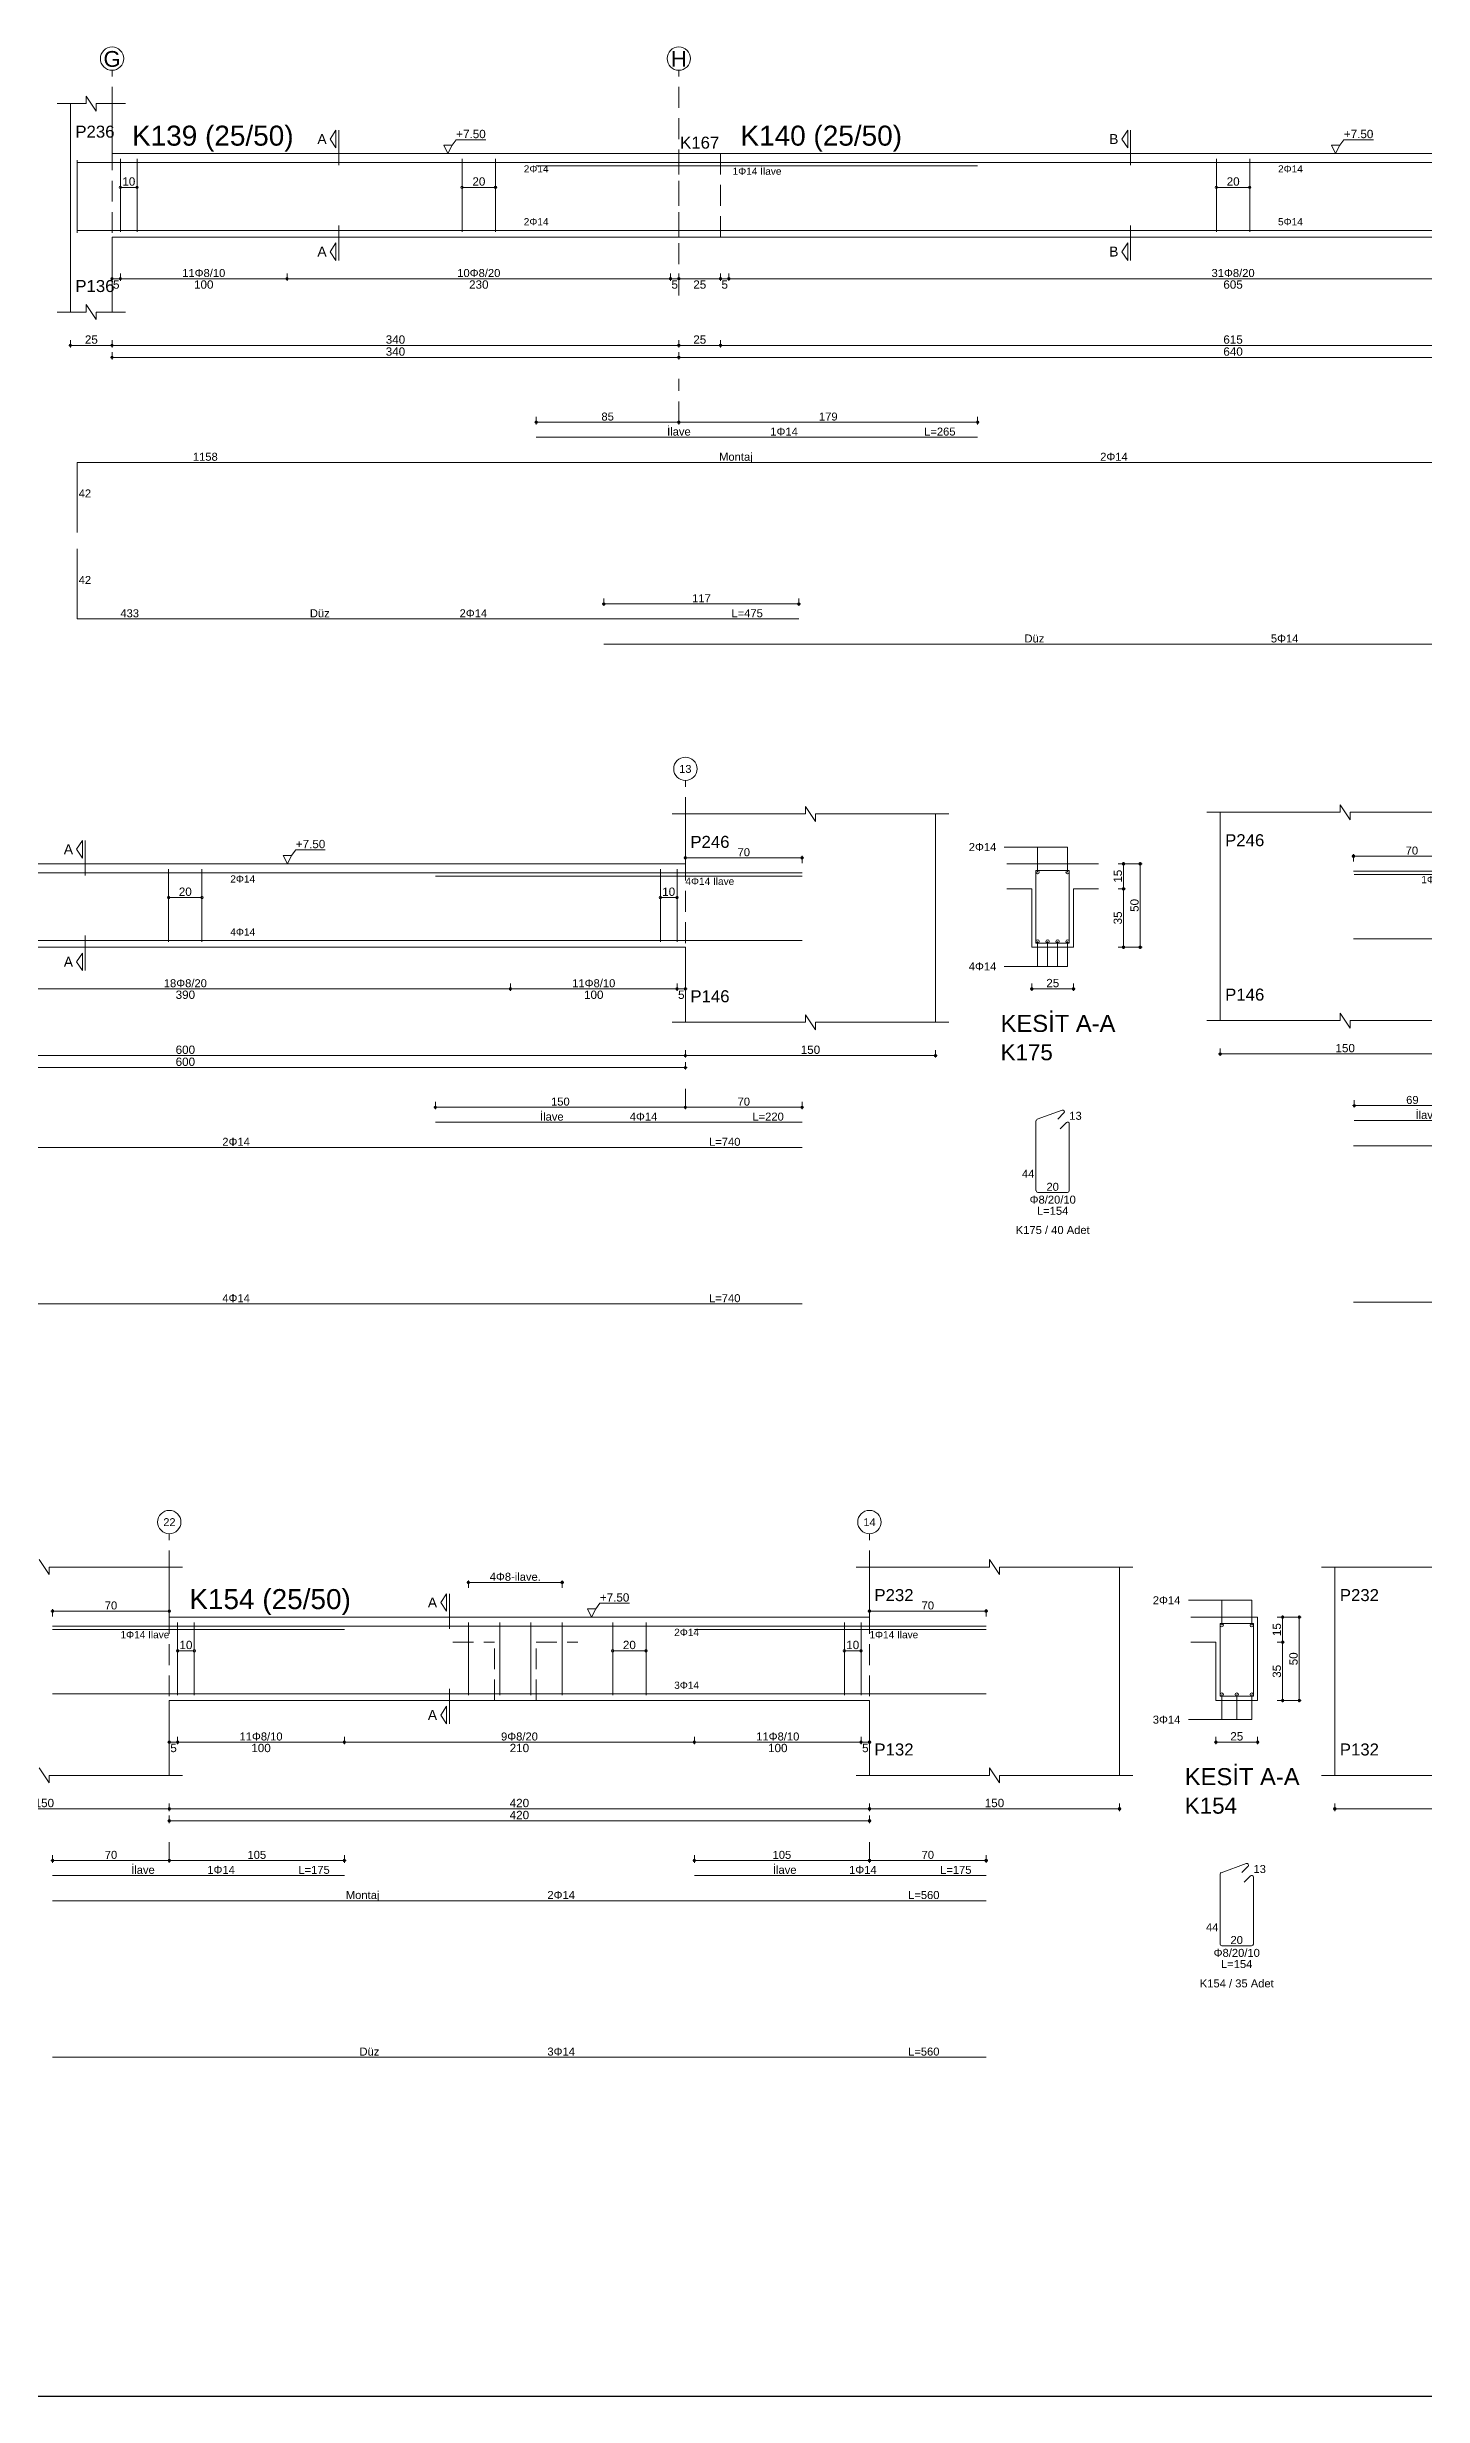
# Model space of a CAD drawing. Header units: millimetres. Extents: x 2232 to 85269, y -3593 to 5869.
# Drawn here: x 33547 to 34785, y -3593 to -1480 of the extents above; entities that cross this region are included whole.
import ezdxf

# ---------------------------------------------------------------- set-up
doc = ezdxf.new("R2010")
doc.units = ezdxf.units.MM
for name, pattern in [('DASHDOT2', [12.7, 6.35, -3.175, 0, -3.175]), ('DASHED4', [18.75, 12.5, -6.25]), ('HIDDEN2', [18.75, 12.5, -6.25])]:
    doc.linetypes.add(name, pattern=pattern)
doc.layers.add('aks', color=251, linetype='DASHDOT2', lineweight=35)
for name, color, linetype in [('Donatı Topl. Uzun. Yazısı', 7, 'Continuous'), ('Donatı Uz. Yazısı', 7, 'Continuous'), ('Donatı Yazısı', 7, 'Continuous'), ('Donatı Çizgisi', 7, 'Continuous'), ('Kiriş', 7, 'Continuous'), ('Standart', 7, 'Continuous'), ('Ölçülendirme', 7, 'Continuous')]:
    doc.layers.add(name, color=color, linetype=linetype)
doc.styles.add('arial_1_18', font='arial.ttf', dxfattribs={"height": 0.2})

# ---------------------------------------------------------------- blocks, each defined once
blk = doc.blocks.new('IDE1089Entity7409')
at = {"layer": 'aks', "color": 30, "linetype": 'DASHED4', "lineweight": 5}
for points in [[(17394.3, 2047), (17394.3, 2182)], [(17734.3, 2047), (17734.3, 2182)], [(17734.3, 1970.9), (17734.3, 1997)]]:
    blk.add_lwpolyline(points, dxfattribs=at)
at = {"layer": 'aks', "color": 1, "linetype": 'Continuous', "lineweight": 5}
for centre in [(17394.3, 2189), (17734.3, 2189)]:
    blk.add_circle(centre, 7, dxfattribs=at)
at = {"layer": 'Donatı Çizgisi', "color": 5, "linetype": 'Continuous', "lineweight": 5}
for points in [[(17373.3, 2084.6), (17373.3, 2128)], [(17399.3, 2085.2), (17399.3, 2128.8)], [(17409.3, 2085.2), (17409.3, 2128.8)], [(17604.3, 2085.2), (17604.3, 2128.8)], [(17624.3, 2085.2), (17624.3, 2128.8)], [(18056.8, 2085.2), (18056.8, 2128.8)], [(18076.8, 2085.2), (18076.8, 2128.8)], [(17373.3, 2126.6), (19190.3, 2126.6)], [(17648.8, 2124.6), (17913.6, 2124.6)], [(17373.3, 2086), (19190.3, 2086)], [(17648.8, 1961.9), (17913.6, 1961.9)], [(17373.3, 1904.8), (17373.3, 1946.8)], [(17373.3, 1946.8), (18531.3, 1946.8)], [(17373.3, 1852.9), (17373.3, 1894.9)], [(17373.3, 1852.9), (17806.3, 1852.9)], [(17689.3, 1837.8), (18444.3, 1837.8)]]:
    blk.add_lwpolyline(points, dxfattribs=at)
at = {"layer": 'Kiriş', "color": 1, "linetype": 'Continuous', "lineweight": 5}
for points in [[(17361.3, 2162), (17378.8, 2162)], [(17369.3, 2037), (17369.3, 2162)], [(17378.8, 2162), (17378.8, 2166.5)], [(17384.8, 2157.5), (17378.8, 2166.5)], [(17384.8, 2157.5), (17384.8, 2162)], [(17384.8, 2162), (17402.3, 2162)], [(17394.3, 2132), (17394.3, 2162)], [(17394.3, 2132), (19194.3, 2132)], [(17394.3, 2082), (19194.3, 2082)], [(17394.3, 2037), (17394.3, 2082)], [(17361.3, 2037), (17378.8, 2037)], [(17384.8, 2032.5), (17378.8, 2041.5)], [(17378.8, 2037), (17378.8, 2041.5)], [(17384.8, 2037), (17402.3, 2037)], [(17384.8, 2032.5), (17384.8, 2037)]]:
    blk.add_lwpolyline(points, dxfattribs=at)
at = {"layer": 'Kiriş', "color": 1, "linetype": 'DASHED4', "lineweight": 5}
for points in [[(17734.3, 2082), (17734.3, 2132)], [(17759.3, 2082), (17759.3, 2132)]]:
    blk.add_lwpolyline(points, dxfattribs=at)
at = {"layer": 'Ölçülendirme', "color": 1, "linetype": 'Continuous', "lineweight": 5}
for points in [[(17525.1, 2140.7), (17528.6, 2146)], [(17528.6, 2135.5), (17528.6, 2146)], [(17530.3, 2125), (17530.3, 2146)], [(18000.1, 2140.7), (18003.6, 2146)], [(18003.6, 2135.5), (18003.6, 2146)], [(18005.3, 2125), (18005.3, 2146)], [(17528.6, 2135.5), (17525.1, 2140.7)], [(17595.8, 2132), (17593.3, 2137)], [(17593.3, 2137), (17598.3, 2137)], [(17598.3, 2137), (17595.8, 2132)], [(17595.8, 2132), (17595.8, 2132)], [(17598.3, 2137), (17600.8, 2140.3)], [(17600.8, 2140.3), (17618.5, 2140.3)], [(18003.6, 2135.5), (18000.1, 2140.7)], [(18128.3, 2132), (18125.8, 2137)], [(18125.8, 2137), (18130.8, 2137)], [(18130.8, 2137), (18128.3, 2132)], [(18128.3, 2132), (18128.3, 2132)], [(18130.8, 2137), (18133.3, 2140.3)], [(18133.3, 2140.3), (18151, 2140.3)], [(17399.3, 2111.8), (17409.3, 2111.8)], [(17604.3, 2111.8), (17624.3, 2111.8)], [(18056.8, 2111.8), (18076.8, 2111.8)], [(17530.3, 2068), (17530.3, 2089)], [(18005.3, 2068), (18005.3, 2089)], [(17525.1, 2073.2), (17528.6, 2078.5)], [(17528.6, 2068), (17525.1, 2073.2)], [(17528.6, 2068), (17528.6, 2078.5)], [(18000.1, 2073.2), (18003.6, 2078.5)], [(18003.6, 2068), (18000.1, 2073.2)], [(18003.6, 2068), (18003.6, 2078.5)], [(17394.3, 2055.7), (17394.3, 2060.2)], [(17399.3, 2055.7), (17399.3, 2060.2)], [(17499.3, 2055.7), (17499.3, 2060.2)], [(17729.3, 2055.7), (17729.3, 2060.2)], [(17734.3, 2055.7), (17734.3, 2060.2)], [(17759.3, 2055.7), (17759.3, 2060.2)], [(17764.3, 2055.7), (17764.3, 2060.2)], [(17393.3, 2057), (19195.3, 2057)], [(17368.3, 2017), (19195.3, 2017)], [(17369.3, 2015.7), (17369.3, 2020.2)], [(17394.3, 2015.7), (17394.3, 2020.2)], [(17734.3, 2015.7), (17734.3, 2020.2)], [(17759.3, 2015.7), (17759.3, 2020.2)], [(17393.3, 2009.8), (19195.3, 2009.8)], [(17394.3, 2008.5), (17394.3, 2013)], [(17734.3, 2008.5), (17734.3, 2013)], [(17648.8, 1969.6), (17648.8, 1974.1)], [(17734.3, 1969.6), (17734.3, 1974.1)], [(17734.3, 1969.6), (17734.3, 1974.1)], [(17913.6, 1969.6), (17913.6, 1974.1)], [(17647.8, 1970.9), (17735.3, 1970.9)], [(17733.3, 1970.9), (17914.6, 1970.9)], [(17688.3, 1861.9), (17807.3, 1861.9)], [(17689.3, 1860.7), (17689.3, 1865.2)], [(17806.3, 1860.7), (17806.3, 1865.2)]]:
    blk.add_lwpolyline(points, dxfattribs=at)
for centre in [(17399.3, 2111.8), (17409.3, 2111.8), (17604.3, 2111.8), (17624.3, 2111.8), (18056.8, 2111.8), (18076.8, 2111.8), (17394.3, 2057), (17399.3, 2057), (17399.3, 2057), (17499.3, 2057), (17499.3, 2057), (17729.3, 2057), (17729.3, 2057), (17734.3, 2057), (17734.3, 2057), (17759.3, 2057), (17759.3, 2057), (17764.3, 2057), (17764.3, 2057), (17369.3, 2017), (17394.3, 2017), (17394.3, 2017), (17734.3, 2017), (17734.3, 2017), (17759.3, 2017), (17759.3, 2017), (17394.3, 2009.8), (17734.3, 2009.8), (17734.3, 2009.8), (17648.8, 1970.9), (17734.3, 1970.9), (17734.3, 1970.9), (17913.6, 1970.9), (17689.3, 1861.9), (17806.3, 1861.9)]:
    blk.add_circle(centre, 0.75, dxfattribs=at)
at = {"layer": 'aks', "color": 1, "linetype": 'Continuous', "lineweight": 5, "style": 'arial_1_18'}
for s, p in [('G', (17389.2, 2184.1)), ('H', (17729.6, 2184.1))]:
    blk.add_text(s, height=9.45, dxfattribs=at).set_placement(p)
at = {"layer": 'Donatı Topl. Uzun. Yazısı', "color": 1, "linetype": 'Continuous', "lineweight": 5, "style": 'arial_1_18'}
for s, p in [('L=265', (17881.5, 1962.9)), ('L=475', (17765.9, 1853.9))]:
    blk.add_text(s, height=4.8, dxfattribs=at).set_placement(p)
at = {"layer": 'Donatı Uz. Yazısı', "color": 1, "linetype": 'Continuous', "lineweight": 5, "style": 'arial_1_18'}
for s, p in [('1158', (17442.8, 1947.8)), ('42', (17374.3, 1925.8)), ('42', (17374.3, 1873.9)), ('433', (17399.3, 1853.9))]:
    blk.add_text(s, height=4.8, dxfattribs=at).set_placement(p)
at = {"layer": 'Donatı Yazısı', "color": 5, "linetype": 'Continuous', "lineweight": 5, "style": 'arial_1_18'}
for s, p in [('2Φ14', (17641.3, 2120.7)), ('2Φ14', (18093.8, 2120.7)), ('2Φ14', (17641.3, 2089)), ('5Φ14', (18093.8, 2089))]:
    blk.add_text(s, height=4.32, rotation=360, dxfattribs=at).set_placement(p)
for s, height, p in [('1Φ14 İlave', 4.32, (17766.6, 2119.3)), ('1Φ14', 4.8, (17789.2, 1962.9)), ('2Φ14', 4.8, (17987.1, 1947.8)), ('2Φ14', 4.8, (17602.8, 1853.9)), ('5Φ14', 4.8, (18089.5, 1838.8))]:
    blk.add_text(s, height=height, dxfattribs=at).set_placement(p)
at = {"layer": 'Donatı Yazısı', "color": 1, "linetype": 'Continuous', "lineweight": 5, "style": 'arial_1_18'}
for s, p in [('İlave', (17727.3, 1962.9)), ('Montaj', (17758.5, 1947.8)), ('Düz', (17513, 1853.9)), ('Düz', (17941.7, 1838.8))]:
    blk.add_text(s, height=4.8, dxfattribs=at).set_placement(p)
at = {"layer": 'Kiriş', "color": 1, "linetype": 'Continuous', "lineweight": 5, "style": 'arial_1_18'}
for s, height, p in [('P236', 7.2, (17372.3, 2141.6)), ('K139 (25/50)', 12, (17406.3, 2136.8)), ('K167', 7.2, (17735.1, 2135)), ('K140 (25/50)', 12, (17771.3, 2136.8)), ('P136', 7.2, (17372.3, 2049))]:
    blk.add_text(s, height=height, dxfattribs=at).set_placement(p)
at = {"layer": 'Ölçülendirme', "color": 1, "linetype": 'Continuous', "lineweight": 5, "style": 'arial_1_18'}
for s, height, p in [('A', 5.95, (17517.5, 2137.8)), ('+7.50', 5, (17600.8, 2141.3)), ('B', 5.95, (17992.5, 2137.8)), ('+7.50', 5, (18133.3, 2141.3)), ('A', 5.95, (17517.5, 2070.3)), ('B', 5.95, (17992.5, 2070.3)), ('5', 5, (17394.9, 2051)), ('100', 5, (17443.5, 2051)), ('230', 5, (17608.5, 2051)), ('5', 5, (17729.9, 2051)), ('25', 5, (17743, 2051)), ('5', 5, (17759.9, 2051)), ('605', 5, (18061, 2051)), ('25', 5, (17378, 2018)), ('340', 5, (17558.5, 2018)), ('340', 5, (17558.5, 2010.8)), ('25', 5, (17743, 2018)), ('615', 5, (18061, 2018)), ('640', 5, (18061, 2010.8))]:
    blk.add_text(s, height=height, dxfattribs=at).set_placement(p)
for s, p in [('10', (17400.5, 2112.8)), ('20', (17610.5, 2112.8)), ('20', (18063, 2112.8))]:
    blk.add_text(s, height=5, rotation=360, dxfattribs=at).set_placement(p)
at = {"layer": 'Ölçülendirme', "color": 5, "linetype": 'Continuous', "lineweight": 5, "style": 'arial_1_18'}
for s, p in [('11Φ8/10', (17436.4, 2058)), ('10Φ8/20', (17601.4, 2058)), ('31Φ8/20', (18053.9, 2058)), ('85', (17687.9, 1971.9)), ('179', (17818.4, 1971.9)), ('117', (17742.3, 1862.9))]:
    blk.add_text(s, height=4.8, dxfattribs=at).set_placement(p)
blk = doc.blocks.new('IDE1089Entity7418')
at = {"layer": 'aks', "color": 30, "linetype": 'DASHED4', "lineweight": 5}
for points in [[(25941.4, 2016.8), (25941.4, 2151.8)], [(26361.4, 2016.8), (26361.4, 2151.8)], [(25941.4, 1955.8), (25941.4, 1966.8)], [(26361.4, 1955.8), (26361.4, 1966.8)]]:
    blk.add_lwpolyline(points, dxfattribs=at)
at = {"layer": 'aks', "color": 1, "linetype": 'Continuous', "lineweight": 5}
for centre in [(25941.4, 2158.8), (26361.4, 2158.8)]:
    blk.add_circle(centre, 7, dxfattribs=at)
at = {"layer": 'Donatı Çizgisi', "color": 5, "linetype": 'Continuous', "lineweight": 5}
for points in [[(25871.4, 2096.4), (26431.4, 2096.4)], [(25871.4, 2094.4), (26046.4, 2094.4)], [(25946.4, 2055), (25946.4, 2098.6)], [(25956.4, 2055), (25956.4, 2098.6)], [(26120.8, 2055), (26120.8, 2098.6)], [(26139.6, 2055), (26139.6, 2098.6)], [(26158.3, 2055), (26158.3, 2098.6)], [(26177.1, 2055), (26177.1, 2098.6)], [(26207.4, 2055), (26207.4, 2098.6)], [(26227.4, 2055), (26227.4, 2098.6)], [(26256.4, 2094.4), (26431.4, 2094.4)], [(26346.4, 2055), (26346.4, 2098.6)], [(26356.4, 2055), (26356.4, 2098.6)], [(26571.8, 2054.3), (26571.8, 2097.9)], [(26571.8, 2097.9), (26591.8, 2097.9)], [(26591.8, 2054.3), (26591.8, 2097.9)], [(25871.4, 2055.8), (26431.4, 2055.8)], [(26571.8, 2054.3), (26591.8, 2054.3)], [(25871.4, 1946.8), (26046.4, 1946.8)], [(26256.4, 1946.8), (26431.4, 1946.8)], [(26571.8, 1905.7), (26571.8, 1947.6)], [(26572.4, 1948.5), (26587.4, 1954)], [(26584.9, 1948.7), (26588.5, 1952.3)], [(26586.2, 1942.8), (26590, 1946.6)], [(26591.8, 1905.7), (26591.8, 1945.8)], [(25871.4, 1931.7), (26431.4, 1931.7)], [(26572.8, 1904.7), (26590.7, 1904.7)], [(25871.4, 1837.8), (26431.4, 1837.8)]]:
    blk.add_lwpolyline(points, dxfattribs=at)
for centre in [(26572.8, 2096.9), (26590.8, 2096.9), (26572.8, 2055.3), (26581.8, 2055.3), (26590.8, 2055.3)]:
    blk.add_circle(centre, 1, dxfattribs=at)
for centre, start, end in [((26572.8, 1947.6), 110, 180), ((26587.8, 1953), 315, 110), ((26590.7, 1945.8), 0, 135), ((26572.8, 1905.7), 180, 270), ((26590.7, 1905.7), 270, 0)]:
    blk.add_arc(centre, 1.02, start, end, dxfattribs=at)
at = {"layer": 'Kiriş', "color": 1, "linetype": 'Continuous', "lineweight": 5}
for points in [[(25869.4, 2127.3), (25863.4, 2136.3)], [(25869.4, 2127.3), (25869.4, 2131.8)], [(25869.4, 2131.8), (25949.4, 2131.8)], [(25941.4, 2101.8), (25941.4, 2131.8)], [(26353.4, 2131.8), (26433.4, 2131.8)], [(26361.4, 2101.8), (26361.4, 2131.8)], [(26433.4, 2131.8), (26433.4, 2136.3)], [(26439.4, 2127.3), (26433.4, 2136.3)], [(26439.4, 2131.8), (26519.4, 2131.8)], [(26439.4, 2127.3), (26439.4, 2131.8)], [(26511.4, 2006.8), (26511.4, 2131.8)], [(25941.4, 2101.8), (26361.4, 2101.8)], [(26554.3, 2101.8), (26594.3, 2101.8)], [(26594.3, 2051.8), (26594.3, 2101.8)], [(26554.3, 2086.8), (26569.3, 2086.8)], [(26569.3, 2051.8), (26569.3, 2086.8)], [(25941.4, 2051.8), (26361.4, 2051.8)], [(25941.4, 2006.8), (25941.4, 2051.8)], [(26361.4, 2006.8), (26361.4, 2051.8)], [(26569.3, 2051.8), (26594.3, 2051.8)], [(25869.4, 2002.3), (25863.4, 2011.3)], [(25869.4, 2006.8), (25949.4, 2006.8)], [(25869.4, 2002.3), (25869.4, 2006.8)], [(26353.4, 2006.8), (26433.4, 2006.8)], [(26439.4, 2002.3), (26433.4, 2011.3)], [(26433.4, 2006.8), (26433.4, 2011.3)], [(26439.4, 2006.8), (26519.4, 2006.8)], [(26439.4, 2002.3), (26439.4, 2006.8)]]:
    blk.add_lwpolyline(points, dxfattribs=at)
at = {"layer": 'Ölçülendirme', "color": 1, "linetype": 'Continuous', "lineweight": 5}
for points in [[(26104.2, 2110.5), (26107.7, 2115.8)], [(26107.7, 2105.3), (26107.7, 2115.8)], [(26109.4, 2094.8), (26109.4, 2115.8)], [(26119.8, 2122.6), (26178.1, 2122.6)], [(26120.8, 2119.3), (26120.8, 2123.8)], [(26177.1, 2119.3), (26177.1, 2123.8)], [(25870.4, 2105.4), (25942.4, 2105.4)], [(25871.4, 2102.1), (25871.4, 2106.6)], [(25941.4, 2102.1), (25941.4, 2106.6)], [(26107.7, 2105.3), (26104.2, 2110.5)], [(26194.7, 2101.8), (26192.2, 2106.8)], [(26192.2, 2106.8), (26197.2, 2106.8)], [(26197.2, 2106.8), (26194.7, 2101.8)], [(26194.7, 2101.8), (26194.7, 2101.8)], [(26197.2, 2106.8), (26199.7, 2110.1)], [(26199.7, 2110.1), (26217.4, 2110.1)], [(26360.4, 2105.4), (26432.4, 2105.4)], [(26361.4, 2102.1), (26361.4, 2106.6)], [(26431.4, 2102.1), (26431.4, 2106.6)], [(26552.8, 2111.9), (26590.8, 2111.9)], [(26572.8, 2096.9), (26572.8, 2111.9)], [(26590.8, 2096.9), (26590.8, 2111.9)], [(26606, 2101.8), (26620.5, 2101.8)], [(26609.3, 2050.8), (26609.3, 2102.8)], [(26619.3, 2050.8), (26619.3, 2102.8)], [(26606, 2086.8), (26610.5, 2086.8)], [(25946.4, 2081.6), (25956.4, 2081.6)], [(26207.4, 2081.6), (26227.4, 2081.6)], [(26346.4, 2081.6), (26356.4, 2081.6)], [(26109.4, 2037.8), (26109.4, 2058.8)], [(26104.2, 2043), (26107.7, 2048.3)], [(26107.7, 2037.8), (26104.2, 2043)], [(26107.7, 2037.8), (26107.7, 2048.3)], [(26572.8, 2040.3), (26572.8, 2055.3)], [(26581.8, 2040.3), (26581.8, 2055.3)], [(26590.8, 2040.3), (26590.8, 2055.3)], [(26606, 2051.8), (26620.5, 2051.8)], [(25941.4, 2025.5), (25941.4, 2030)], [(25946.4, 2025.5), (25946.4, 2030)], [(26046.4, 2025.5), (26046.4, 2030)], [(26256.4, 2025.5), (26256.4, 2030)], [(26356.4, 2025.5), (26356.4, 2030)], [(26361.4, 2025.5), (26361.4, 2030)], [(26552.8, 2040.3), (26590.8, 2040.3)], [(26569.3, 2025.5), (26569.3, 2030)], [(26594.3, 2025.5), (26594.3, 2030)], [(25940.4, 2026.8), (26362.4, 2026.8)], [(26568.3, 2026.8), (26595.3, 2026.8)], [(25790.4, 1986.8), (26512.4, 1986.8)], [(25941.4, 1985.5), (25941.4, 1990)], [(26361.4, 1985.5), (26361.4, 1990)], [(26511.4, 1985.5), (26511.4, 1990)], [(25940.4, 1979.6), (26362.4, 1979.6)], [(25941.4, 1978.3), (25941.4, 1982.8)], [(26361.4, 1978.3), (26361.4, 1982.8)], [(25871.4, 1954.5), (25871.4, 1959)], [(25941.4, 1954.5), (25941.4, 1959)], [(25941.4, 1954.5), (25941.4, 1959)], [(26046.4, 1954.5), (26046.4, 1959)], [(26256.4, 1954.5), (26256.4, 1959)], [(26361.4, 1954.5), (26361.4, 1959)], [(26361.4, 1954.5), (26361.4, 1959)], [(26431.4, 1954.5), (26431.4, 1959)], [(25870.4, 1955.8), (25942.4, 1955.8)], [(25940.4, 1955.8), (26047.4, 1955.8)], [(26255.4, 1955.8), (26362.4, 1955.8)], [(26360.4, 1955.8), (26432.4, 1955.8)]]:
    blk.add_lwpolyline(points, dxfattribs=at)
at = {"layer": 'Ölçülendirme', "color": 1, "linetype": 'HIDDEN2', "lineweight": 5}
for points in [[(26111.4, 2101.8), (26186.4, 2101.8)], [(26111.4, 2086.8), (26136.4, 2086.8)], [(26136.4, 2051.8), (26136.4, 2086.8)], [(26161.4, 2051.8), (26161.4, 2086.8)], [(26161.4, 2086.8), (26186.4, 2086.8)], [(26136.4, 2051.8), (26161.4, 2051.8)]]:
    blk.add_lwpolyline(points, dxfattribs=at)
at = {"layer": 'Ölçülendirme', "color": 1, "linetype": 'Continuous', "lineweight": 5}
for centre in [(26120.8, 2122.6), (26177.1, 2122.6), (25871.4, 2105.4), (25941.4, 2105.4), (26361.4, 2105.4), (26431.4, 2105.4), (26609.3, 2101.8), (26619.3, 2101.8), (26609.3, 2086.8), (25946.4, 2081.6), (25956.4, 2081.6), (26207.4, 2081.6), (26227.4, 2081.6), (26346.4, 2081.6), (26356.4, 2081.6), (26609.3, 2051.8), (26619.3, 2051.8), (25941.4, 2026.8), (25946.4, 2026.8), (25946.4, 2026.8), (26046.4, 2026.8), (26046.4, 2026.8), (26256.4, 2026.8), (26256.4, 2026.8), (26356.4, 2026.8), (26356.4, 2026.8), (26361.4, 2026.8), (26569.3, 2026.8), (26594.3, 2026.8), (25941.4, 1986.8), (25941.4, 1986.8), (26361.4, 1986.8), (26361.4, 1986.8), (26511.4, 1986.8), (25941.4, 1979.6), (26361.4, 1979.6), (25871.4, 1955.8), (25941.4, 1955.8), (25941.4, 1955.8), (26046.4, 1955.8), (26256.4, 1955.8), (26361.4, 1955.8), (26361.4, 1955.8), (26431.4, 1955.8)]:
    blk.add_circle(centre, 0.75, dxfattribs=at)
at = {"layer": 'aks', "color": 1, "linetype": 'Continuous', "lineweight": 5, "style": 'arial_1_18'}
for s, p in [('22', (25937.8, 2156.4)), ('14', (26357.8, 2156.4))]:
    blk.add_text(s, height=4.73, dxfattribs=at).set_placement(p)
at = {"layer": 'Donatı Topl. Uzun. Yazısı', "color": 1, "linetype": 'Continuous', "lineweight": 5, "style": 'arial_1_18'}
for s, p in [('L=175', (26018.8, 1947.8)), ('L=175', (26403.8, 1947.8)), ('L=560', (26384.6, 1932.7)), ('L=154', (26572.3, 1891.3)), ('L=560', (26384.6, 1838.8))]:
    blk.add_text(s, height=4.8, dxfattribs=at).set_placement(p)
at = {"layer": 'Donatı Uz. Yazısı', "color": 1, "linetype": 'Continuous', "lineweight": 5, "style": 'arial_1_18'}
for s, p in [('13', (26591.8, 1948.3)), ('44', (26563.3, 1913.4)), ('20', (26578, 1905.7))]:
    blk.add_text(s, height=4.8, dxfattribs=at).set_placement(p)
at = {"layer": 'Donatı Yazısı', "color": 5, "linetype": 'Continuous', "lineweight": 5, "style": 'arial_1_18'}
for s, height, p in [('2Φ14', 4.8, (26531.4, 2109.5)), ('1Φ14 İlave', 4.32, (25912.1, 2089.1)), ('1Φ14 İlave', 4.32, (26361.4, 2089.1)), ('3Φ14', 4.8, (26531.4, 2037.9)), ('1Φ14', 4.8, (25964.2, 1947.8)), ('1Φ14', 4.8, (26349.2, 1947.8)), ('2Φ14', 4.8, (26168.2, 1932.7)), ('Φ8/20/10', 4.8, (26567.9, 1898)), ('K154 / 35 Adet', 4.8, (26559.6, 1879.7)), ('3Φ14', 4.8, (26168.2, 1838.8))]:
    blk.add_text(s, height=height, dxfattribs=at).set_placement(p)
for s, p in [('2Φ14', (26244.3, 2090.5)), ('3Φ14', (26244.3, 2058.8))]:
    blk.add_text(s, height=4.32, rotation=360, dxfattribs=at).set_placement(p)
at = {"layer": 'Donatı Yazısı', "color": 1, "linetype": 'Continuous', "lineweight": 5, "style": 'arial_1_18'}
for s, p in [('İlave', (25918.5, 1947.8)), ('İlave', (26303.5, 1947.8)), ('Montaj', (26047.3, 1932.7)), ('Düz', (26055.5, 1838.8))]:
    blk.add_text(s, height=4.8, dxfattribs=at).set_placement(p)
at = {"layer": 'Kiriş', "color": 1, "linetype": 'Continuous', "lineweight": 5, "style": 'arial_1_18'}
for s, height, p in [('K154 (25/50)', 12, (25953.4, 2106.6)), ('P232', 7.2, (26364.4, 2111.4)), ('P132', 7.2, (26364.4, 2018.8)), ('KESİT A-A', 10.2, (26550.6, 2001)), ('K154', 9.6, (26550.6, 1983.9))]:
    blk.add_text(s, height=height, dxfattribs=at).set_placement(p)
at = {"layer": 'Ölçülendirme', "color": 5, "linetype": 'Continuous', "lineweight": 5, "style": 'arial_1_18'}
for s, p in [('4Φ8-ilave.', (26133.6, 2123.6)), ('11Φ8/10', (25983.5, 2027.8)), ('9Φ8/20', (26140.4, 2027.8)), ('11Φ8/10', (26293.5, 2027.8)), ('70', (25902.7, 1956.8)), ('105', (25988.3, 1956.8)), ('105', (26303.3, 1956.8)), ('70', (26392.7, 1956.8))]:
    blk.add_text(s, height=4.8, dxfattribs=at).set_placement(p)
at = {"layer": 'Ölçülendirme', "color": 1, "linetype": 'Continuous', "lineweight": 5, "style": 'arial_1_18'}
for s, height, p in [('A', 5.95, (26096.5, 2107.6)), ('+7.50', 5, (26199.7, 2111.1)), ('70', 4.8, (25902.7, 2106.4)), ('70', 4.8, (26392.7, 2106.4)), ('A', 5.95, (26096.5, 2040.1)), ('25', 5, (26577.9, 2027.8)), ('5', 5, (25942, 2020.8)), ('100', 5, (25990.6, 2020.8)), ('210', 5, (26145.6, 2020.8)), ('100', 5, (26300.6, 2020.8)), ('5', 5, (26357, 2020.8)), ('150', 5, (25860.6, 1987.8)), ('420', 5, (26145.6, 1987.8)), ('150', 5, (26430.6, 1987.8)), ('420', 5, (26145.6, 1980.6))]:
    blk.add_text(s, height=height, dxfattribs=at).set_placement(p)
for s, rotation, p in [('10', 360, (25947.5, 2082.6)), ('20', 360, (26213.5, 2082.6)), ('10', 360, (26347.5, 2082.6)), ('15', 90, (26608.3, 2090.4)), ('35', 90, (26608.3, 2065.4)), ('50', 90, (26618.3, 2072.9))]:
    blk.add_text(s, height=5, rotation=rotation, dxfattribs=at).set_placement(p)
blk = doc.blocks.new('IDE1089Entity7419')
at = {"layer": 'Kiriş', "color": 1, "linetype": 'Continuous', "lineweight": 5}
for points in [[(26632.6, 2131.8), (26712.6, 2131.8)], [(26640.6, 2006.8), (26640.6, 2131.8)], [(26632.6, 2006.8), (26712.6, 2006.8)]]:
    blk.add_lwpolyline(points, dxfattribs=at)
at = {"layer": 'Ölçülendirme', "color": 1, "linetype": 'Continuous', "lineweight": 5}
for points in [[(26639.6, 1986.8), (27466.6, 1986.8)], [(26640.6, 1985.5), (26640.6, 1990)]]:
    blk.add_lwpolyline(points, dxfattribs=at)
blk.add_circle((26640.6, 1986.8), 0.75, dxfattribs=at)
at = {"layer": 'Kiriş', "color": 1, "linetype": 'Continuous', "lineweight": 5, "style": 'arial_1_18'}
for s, p in [('P232', (26643.6, 2111.4)), ('P132', (26643.6, 2018.8))]:
    blk.add_text(s, height=7.2, dxfattribs=at).set_placement(p)
blk = doc.blocks.new('IDE1089Entity7438')
at = {"layer": 'aks', "color": 30, "linetype": 'DASHED4', "lineweight": 5}
for points in [[(17738.2, 1648.6), (17738.2, 1783.6)], [(17738.2, 1587.6), (17738.2, 1598.6)]]:
    blk.add_lwpolyline(points, dxfattribs=at)
at = {"layer": 'aks', "color": 1, "linetype": 'Continuous', "lineweight": 5}
blk.add_circle((17738.2, 1790.6), 7, dxfattribs=at)
at = {"layer": 'Donatı Çizgisi', "color": 5, "linetype": 'Continuous', "lineweight": 5}
for points in [[(17068.2, 1728.2), (17808.2, 1728.2)], [(17428.2, 1686.8), (17428.2, 1730.4)], [(17448.2, 1686.8), (17448.2, 1730.4)], [(17588.2, 1726.2), (17808.2, 1726.2)], [(17723.2, 1686.8), (17723.2, 1730.4)], [(17733.2, 1686.8), (17733.2, 1730.4)], [(17948.5, 1686.1), (17948.5, 1729.7)], [(17948.5, 1729.7), (17968.5, 1729.7)], [(17968.5, 1686.1), (17968.5, 1729.7)], [(17068.2, 1687.6), (17808.2, 1687.6)], [(17948.5, 1686.1), (17968.5, 1686.1)], [(17588.2, 1578.6), (17808.2, 1578.6)], [(17948.5, 1537.6), (17948.5, 1579.4)], [(17949.2, 1580.4), (17964.2, 1585.9)], [(17961.7, 1580.5), (17965.3, 1584.2)], [(17963, 1574.6), (17966.8, 1578.4)], [(17968.5, 1537.6), (17968.5, 1577.7)], [(17068.2, 1563.5), (17808.2, 1563.5)], [(17949.6, 1536.5), (17967.5, 1536.5)], [(17068.2, 1469.7), (17808.2, 1469.7)]]:
    blk.add_lwpolyline(points, dxfattribs=at)
for centre in [(17949.5, 1728.7), (17967.5, 1728.7), (17949.5, 1687.1), (17955.5, 1687.1), (17961.5, 1687.1), (17967.5, 1687.1)]:
    blk.add_circle(centre, 1, dxfattribs=at)
for centre, start, end in [((17949.6, 1579.4), 110, 180), ((17964.6, 1584.9), 315, 110), ((17967.5, 1577.7), 0, 135), ((17949.6, 1537.6), 180, 270), ((17967.5, 1537.6), 270, 0)]:
    blk.add_arc(centre, 1.02, start, end, dxfattribs=at)
at = {"layer": 'Kiriş', "color": 1, "linetype": 'Continuous', "lineweight": 5}
for points in [[(17730.2, 1763.6), (17810.2, 1763.6)], [(17738.2, 1733.6), (17738.2, 1763.6)], [(17810.2, 1763.6), (17810.2, 1768.1)], [(17816.2, 1759.1), (17810.2, 1768.1)], [(17816.2, 1763.6), (17896.2, 1763.6)], [(17816.2, 1759.1), (17816.2, 1763.6)], [(17888.2, 1638.6), (17888.2, 1763.6)], [(17138.2, 1733.6), (17738.2, 1733.6)], [(17931, 1733.6), (17986, 1733.6)], [(17931, 1718.6), (17946, 1718.6)], [(17946, 1683.6), (17946, 1718.6)], [(17971, 1718.6), (17986, 1718.6)], [(17971, 1683.6), (17971, 1718.6)], [(17138.2, 1683.6), (17738.2, 1683.6)], [(17738.2, 1638.6), (17738.2, 1683.6)], [(17946, 1683.6), (17971, 1683.6)], [(17730.2, 1638.6), (17810.2, 1638.6)], [(17816.2, 1634.1), (17810.2, 1643.1)], [(17810.2, 1638.6), (17810.2, 1643.1)], [(17816.2, 1638.6), (17896.2, 1638.6)], [(17816.2, 1634.1), (17816.2, 1638.6)]]:
    blk.add_lwpolyline(points, dxfattribs=at)
at = {"layer": 'Ölçülendirme', "color": 1, "linetype": 'Continuous', "lineweight": 5}
for points in [[(17373, 1742.4), (17376.5, 1747.6)], [(17376.5, 1737.1), (17376.5, 1747.6)], [(17378.2, 1726.6), (17378.2, 1747.6)], [(17376.5, 1737.1), (17373, 1742.4)], [(17499.5, 1733.6), (17497, 1738.6)], [(17497, 1738.6), (17502, 1738.6)], [(17502, 1738.6), (17499.5, 1733.6)], [(17499.5, 1733.6), (17499.5, 1733.6)], [(17502, 1738.6), (17504.5, 1742)], [(17504.5, 1742), (17522.1, 1742)], [(17737.2, 1737.2), (17809.2, 1737.2)], [(17738.2, 1734), (17738.2, 1738.5)], [(17808.2, 1734), (17808.2, 1738.5)], [(17929.5, 1743.7), (17967.5, 1743.7)], [(17949.5, 1728.7), (17949.5, 1743.7)], [(17967.5, 1728.7), (17967.5, 1743.7)], [(17997.8, 1733.6), (18012.3, 1733.6)], [(18001, 1682.6), (18001, 1734.6)], [(18011, 1682.6), (18011, 1734.6)], [(17428.2, 1713.4), (17448.2, 1713.4)], [(17723.2, 1713.4), (17733.2, 1713.4)], [(17997.8, 1718.6), (18002.3, 1718.6)], [(17373, 1674.9), (17376.5, 1680.1)], [(17376.5, 1669.6), (17376.5, 1680.1)], [(17378.2, 1669.6), (17378.2, 1690.6)], [(17949.5, 1672.1), (17949.5, 1687.1)], [(17955.5, 1672.1), (17955.5, 1687.1)], [(17961.5, 1672.1), (17961.5, 1687.1)], [(17967.5, 1672.1), (17967.5, 1687.1)], [(17997.8, 1683.6), (18012.3, 1683.6)], [(17376.5, 1669.6), (17373, 1674.9)], [(17929.5, 1672.1), (17967.5, 1672.1)], [(17137.2, 1658.6), (17739.2, 1658.6)], [(17633.2, 1657.4), (17633.2, 1661.9)], [(17733.2, 1657.4), (17733.2, 1661.9)], [(17738.2, 1657.4), (17738.2, 1661.9)], [(17945, 1658.6), (17972, 1658.6)], [(17946, 1657.4), (17946, 1661.9)], [(17971, 1657.4), (17971, 1661.9)], [(17738.2, 1617.4), (17738.2, 1621.9)], [(17888.2, 1617.4), (17888.2, 1621.9)], [(16987.2, 1618.6), (17889.2, 1618.6)], [(17137.2, 1611.4), (17739.2, 1611.4)], [(17738.2, 1610.2), (17738.2, 1614.7)], [(17587.2, 1587.6), (17739.2, 1587.6)], [(17588.2, 1586.4), (17588.2, 1590.9)], [(17737.2, 1587.6), (17809.2, 1587.6)], [(17738.2, 1586.4), (17738.2, 1590.9)], [(17738.2, 1586.4), (17738.2, 1590.9)], [(17808.2, 1586.4), (17808.2, 1590.9)]]:
    blk.add_lwpolyline(points, dxfattribs=at)
for centre in [(17738.2, 1737.2), (17808.2, 1737.2), (18001, 1733.6), (18011, 1733.6), (18001, 1718.6), (17428.2, 1713.4), (17448.2, 1713.4), (17723.2, 1713.4), (17733.2, 1713.4), (18001, 1683.6), (18011, 1683.6), (17633.2, 1658.6), (17633.2, 1658.6), (17733.2, 1658.6), (17733.2, 1658.6), (17738.2, 1658.6), (17946, 1658.6), (17971, 1658.6), (17738.2, 1618.6), (17738.2, 1618.6), (17738.2, 1611.4), (17888.2, 1618.6), (17588.2, 1587.6), (17738.2, 1587.6), (17738.2, 1587.6), (17808.2, 1587.6)]:
    blk.add_circle(centre, 0.75, dxfattribs=at)
at = {"layer": 'aks', "color": 1, "linetype": 'Continuous', "lineweight": 5, "style": 'arial_1_18'}
blk.add_text('13', height=4.73, dxfattribs=at).set_placement((17734.5, 1788.2))
at = {"layer": 'Donatı Topl. Uzun. Yazısı', "color": 1, "linetype": 'Continuous', "lineweight": 5, "style": 'arial_1_18'}
for s, p in [('L=220', (17778.4, 1579.6)), ('L=740', (17752.4, 1564.5)), ('L=154', (17949.1, 1523.1)), ('L=740', (17752.4, 1470.7))]:
    blk.add_text(s, height=4.8, dxfattribs=at).set_placement(p)
at = {"layer": 'Donatı Uz. Yazısı', "color": 1, "linetype": 'Continuous', "lineweight": 5, "style": 'arial_1_18'}
for s, p in [('13', (17968.5, 1580.1)), ('44', (17940.1, 1545.3)), ('20', (17954.8, 1537.5))]:
    blk.add_text(s, height=4.8, dxfattribs=at).set_placement(p)
at = {"layer": 'Donatı Yazısı', "color": 5, "linetype": 'Continuous', "lineweight": 5, "style": 'arial_1_18'}
for s, height, p in [('2Φ14', 4.8, (17908.2, 1741.3)), ('4Φ14 İlave', 4.32, (17738.2, 1721)), ('4Φ14', 4.8, (17908.2, 1669.7)), ('4Φ14', 4.8, (17704.8, 1579.6)), ('2Φ14', 4.8, (17460.4, 1564.5)), ('Φ8/20/10', 4.8, (17944.7, 1529.8)), ('K175 / 40 Adet', 4.8, (17936.4, 1511.6)), ('4Φ14', 4.8, (17460.4, 1470.7))]:
    blk.add_text(s, height=height, dxfattribs=at).set_placement(p)
for s, p in [('2Φ14', (17465.2, 1722.4)), ('4Φ14', (17465.2, 1690.6))]:
    blk.add_text(s, height=4.32, rotation=360, dxfattribs=at).set_placement(p)
at = {"layer": 'Donatı Yazısı', "color": 1, "linetype": 'Continuous', "lineweight": 5, "style": 'arial_1_18'}
blk.add_text('İlave', height=4.8, dxfattribs=at).set_placement((17651, 1579.6))
at = {"layer": 'Kiriş', "color": 1, "linetype": 'Continuous', "lineweight": 5, "style": 'arial_1_18'}
for s, height, p in [('P246', 7.2, (17741.2, 1743.2)), ('P146', 7.2, (17741.2, 1650.6)), ('KESİT A-A', 10.2, (17927.3, 1632.8)), ('K175', 9.6, (17927.3, 1615.8))]:
    blk.add_text(s, height=height, dxfattribs=at).set_placement(p)
at = {"layer": 'Ölçülendirme', "color": 1, "linetype": 'Continuous', "lineweight": 5, "style": 'arial_1_18'}
for s, height, p in [('+7.50', 5, (17504.5, 1743)), ('A', 5.95, (17365.3, 1739.4)), ('70', 4.8, (17769.5, 1738.2)), ('A', 5.95, (17365.3, 1671.9)), ('25', 5, (17954.7, 1659.6)), ('390', 5, (17432.4, 1652.6)), ('100', 5, (17677.4, 1652.6)), ('5', 5, (17733.8, 1652.6)), ('600', 5, (17432.4, 1619.6)), ('150', 5, (17807.4, 1619.6)), ('600', 5, (17432.4, 1612.4))]:
    blk.add_text(s, height=height, dxfattribs=at).set_placement(p)
for s, rotation, p in [('20', 360, (17434.3, 1714.4)), ('10', 360, (17724.3, 1714.4)), ('15', 90, (18000.1, 1722.3)), ('50', 90, (18010.1, 1704.8)), ('35', 90, (18000.1, 1697.3))]:
    blk.add_text(s, height=5, rotation=rotation, dxfattribs=at).set_placement(p)
at = {"layer": 'Ölçülendirme', "color": 5, "linetype": 'Continuous', "lineweight": 5, "style": 'arial_1_18'}
for s, p in [('18Φ8/20', (17425.3, 1659.6)), ('11Φ8/10', (17670.3, 1659.6)), ('150', (17657.6, 1588.6)), ('70', (17769.5, 1588.6))]:
    blk.add_text(s, height=4.8, dxfattribs=at).set_placement(p)
blk = doc.blocks.new('IDE1089Entity7439')
at = {"layer": 'aks', "color": 30, "linetype": 'DASHED4', "lineweight": 5}
for points in [[(18429.8, 1648.6), (18429.8, 1783.6)], [(18734.8, 1648.6), (18734.8, 1783.6)], [(18429.8, 1587.6), (18429.8, 1598.6)]]:
    blk.add_lwpolyline(points, dxfattribs=at)
at = {"layer": 'aks', "color": 1, "linetype": 'Continuous', "lineweight": 5}
for centre in [(18429.8, 1790.6), (18734.8, 1790.6)]:
    blk.add_circle(centre, 7, dxfattribs=at)
at = {"layer": 'Donatı Çizgisi', "color": 5, "linetype": 'Continuous', "lineweight": 5}
for points in [[(18359.8, 1728.2), (18804.8, 1728.2)], [(18360.3, 1726.2), (18505.6, 1726.2)], [(18434.8, 1686.8), (18434.8, 1730.4)], [(18444.8, 1686.8), (18444.8, 1730.4)], [(18572.3, 1686.8), (18572.3, 1730.4)], [(18592.3, 1686.8), (18592.3, 1730.4)], [(18719.8, 1686.8), (18719.8, 1730.4)], [(18729.8, 1686.8), (18729.8, 1730.4)], [(18945.2, 1686.1), (18945.2, 1729.7)], [(18945.2, 1729.7), (18965.2, 1729.7)], [(18965.2, 1686.1), (18965.2, 1729.7)], [(18359.8, 1687.6), (18804.8, 1687.6)], [(18945.2, 1686.1), (18965.2, 1686.1)], [(18360.3, 1578.6), (18505.6, 1578.6)], [(18945.2, 1537.6), (18945.2, 1579.4)], [(18945.8, 1580.4), (18960.8, 1585.9)], [(18958.3, 1580.5), (18961.9, 1584.2)], [(18959.7, 1574.6), (18963.4, 1578.4)], [(18965.2, 1537.6), (18965.2, 1577.7)], [(18359.8, 1563.5), (18804.8, 1563.5)], [(18946.2, 1536.5), (18964.1, 1536.5)], [(18359.8, 1469.7), (18804.8, 1469.7)]]:
    blk.add_lwpolyline(points, dxfattribs=at)
for centre in [(18946.2, 1728.7), (18964.2, 1728.7), (18946.2, 1687.1), (18964.2, 1687.1)]:
    blk.add_circle(centre, 1, dxfattribs=at)
for centre, start, end in [((18946.2, 1579.4), 110, 180), ((18961.2, 1584.9), 315, 110), ((18964.1, 1577.7), 0, 135), ((18946.2, 1537.6), 180, 270), ((18964.1, 1537.6), 270, 0)]:
    blk.add_arc(centre, 1.02, start, end, dxfattribs=at)
at = {"layer": 'Kiriş', "color": 1, "linetype": 'Continuous', "lineweight": 5}
for points in [[(18271.8, 1763.6), (18351.8, 1763.6)], [(18279.8, 1638.6), (18279.8, 1763.6)], [(18351.8, 1763.6), (18351.8, 1768.1)], [(18357.8, 1759.1), (18351.8, 1768.1)], [(18357.8, 1759.1), (18357.8, 1763.6)], [(18357.8, 1763.6), (18437.8, 1763.6)], [(18429.8, 1733.6), (18429.8, 1763.6)], [(18726.8, 1763.6), (18806.8, 1763.6)], [(18734.8, 1733.6), (18734.8, 1763.6)], [(18806.8, 1763.6), (18806.8, 1768.1)], [(18812.8, 1759.1), (18806.8, 1768.1)], [(18812.8, 1763.6), (18892.8, 1763.6)], [(18812.8, 1759.1), (18812.8, 1763.6)], [(18884.8, 1638.6), (18884.8, 1763.6)], [(18429.8, 1733.6), (18734.8, 1733.6)], [(18927.7, 1733.6), (18982.7, 1733.6)], [(18927.7, 1718.6), (18942.7, 1718.6)], [(18942.7, 1683.6), (18942.7, 1718.6)], [(18967.7, 1718.6), (18982.7, 1718.6)], [(18967.7, 1683.6), (18967.7, 1718.6)], [(18429.8, 1683.6), (18734.8, 1683.6)], [(18429.8, 1638.6), (18429.8, 1683.6)], [(18734.8, 1638.6), (18734.8, 1683.6)], [(18942.7, 1683.6), (18967.7, 1683.6)], [(18271.8, 1638.6), (18351.8, 1638.6)], [(18357.8, 1634.1), (18351.8, 1643.1)], [(18351.8, 1638.6), (18351.8, 1643.1)], [(18357.8, 1638.6), (18437.8, 1638.6)], [(18357.8, 1634.1), (18357.8, 1638.6)], [(18726.8, 1638.6), (18806.8, 1638.6)], [(18812.8, 1634.1), (18806.8, 1643.1)], [(18806.8, 1638.6), (18806.8, 1643.1)], [(18812.8, 1638.6), (18892.8, 1638.6)], [(18812.8, 1634.1), (18812.8, 1638.6)]]:
    blk.add_lwpolyline(points, dxfattribs=at)
at = {"layer": 'Ölçülendirme', "color": 1, "linetype": 'Continuous', "lineweight": 5}
for points in [[(18546.6, 1742.4), (18550.1, 1747.6)], [(18550.1, 1737.1), (18550.1, 1747.6)], [(18551.8, 1726.6), (18551.8, 1747.6)], [(18358.8, 1737.2), (18430.8, 1737.2)], [(18359.8, 1734), (18359.8, 1738.5)], [(18429.8, 1734), (18429.8, 1738.5)], [(18550.1, 1737.1), (18546.6, 1742.4)], [(18614.1, 1733.6), (18611.6, 1738.6)], [(18611.6, 1738.6), (18616.6, 1738.6)], [(18616.6, 1738.6), (18614.1, 1733.6)], [(18614.1, 1733.6), (18614.1, 1733.6)], [(18616.6, 1738.6), (18619.1, 1742)], [(18619.1, 1742), (18636.8, 1742)], [(18733.8, 1737.2), (18805.8, 1737.2)], [(18734.8, 1734), (18734.8, 1738.5)], [(18804.8, 1734), (18804.8, 1738.5)], [(18926.2, 1743.7), (18964.2, 1743.7)], [(18946.2, 1728.7), (18946.2, 1743.7)], [(18964.2, 1728.7), (18964.2, 1743.7)], [(18994.4, 1733.6), (19008.9, 1733.6)], [(18997.7, 1682.6), (18997.7, 1734.6)], [(19007.7, 1682.6), (19007.7, 1734.6)], [(18434.8, 1713.4), (18444.8, 1713.4)], [(18572.3, 1713.4), (18592.3, 1713.4)], [(18719.8, 1713.4), (18729.8, 1713.4)], [(18994.4, 1718.6), (18998.9, 1718.6)], [(18546.6, 1674.9), (18550.1, 1680.1)], [(18550.1, 1669.6), (18550.1, 1680.1)], [(18551.8, 1669.6), (18551.8, 1690.6)], [(18946.2, 1672.1), (18946.2, 1687.1)], [(18964.2, 1672.1), (18964.2, 1687.1)], [(18994.4, 1683.6), (19008.9, 1683.6)], [(18550.1, 1669.6), (18546.6, 1674.9)], [(18926.2, 1672.1), (18964.2, 1672.1)], [(18428.8, 1658.6), (18735.8, 1658.6)], [(18429.8, 1657.4), (18429.8, 1661.9)], [(18434.8, 1657.4), (18434.8, 1661.9)], [(18534.8, 1657.4), (18534.8, 1661.9)], [(18629.8, 1657.4), (18629.8, 1661.9)], [(18729.8, 1657.4), (18729.8, 1661.9)], [(18734.8, 1657.4), (18734.8, 1661.9)], [(18941.7, 1658.6), (18968.7, 1658.6)], [(18942.7, 1657.4), (18942.7, 1661.9)], [(18967.7, 1657.4), (18967.7, 1661.9)], [(18279.8, 1617.4), (18279.8, 1621.9)], [(18429.8, 1617.4), (18429.8, 1621.9)], [(18734.8, 1617.4), (18734.8, 1621.9)], [(18884.8, 1617.4), (18884.8, 1621.9)], [(18278.8, 1618.6), (18885.8, 1618.6)], [(18428.8, 1611.4), (18735.8, 1611.4)], [(18429.8, 1610.2), (18429.8, 1614.7)], [(18734.8, 1610.2), (18734.8, 1614.7)], [(18359.3, 1587.6), (18430.8, 1587.6)], [(18360.3, 1586.4), (18360.3, 1590.9)], [(18428.8, 1587.6), (18506.6, 1587.6)], [(18429.8, 1586.4), (18429.8, 1590.9)], [(18429.8, 1586.4), (18429.8, 1590.9)], [(18505.6, 1586.4), (18505.6, 1590.9)]]:
    blk.add_lwpolyline(points, dxfattribs=at)
for centre in [(18359.8, 1737.2), (18429.8, 1737.2), (18734.8, 1737.2), (18804.8, 1737.2), (18997.7, 1733.6), (19007.7, 1733.6), (18997.7, 1718.6), (18434.8, 1713.4), (18444.8, 1713.4), (18572.3, 1713.4), (18592.3, 1713.4), (18719.8, 1713.4), (18729.8, 1713.4), (18997.7, 1683.6), (19007.7, 1683.6), (18429.8, 1658.6), (18434.8, 1658.6), (18434.8, 1658.6), (18534.8, 1658.6), (18534.8, 1658.6), (18629.8, 1658.6), (18629.8, 1658.6), (18729.8, 1658.6), (18729.8, 1658.6), (18734.8, 1658.6), (18942.7, 1658.6), (18967.7, 1658.6), (18279.8, 1618.6), (18429.8, 1618.6), (18429.8, 1618.6), (18429.8, 1611.4), (18734.8, 1618.6), (18734.8, 1618.6), (18734.8, 1611.4), (18884.8, 1618.6), (18360.3, 1587.6), (18429.8, 1587.6), (18429.8, 1587.6), (18505.6, 1587.6)]:
    blk.add_circle(centre, 0.75, dxfattribs=at)
at = {"layer": 'aks', "color": 1, "linetype": 'Continuous', "lineweight": 5, "style": 'arial_1_18'}
for s, height, p in [('10', 4.73, (18426.2, 1788.2)), ('9', 9.45, (18731.2, 1785.8))]:
    blk.add_text(s, height=height, dxfattribs=at).set_placement(p)
at = {"layer": 'Donatı Topl. Uzun. Yazısı', "color": 1, "linetype": 'Continuous', "lineweight": 5, "style": 'arial_1_18'}
for s, p in [('L=145', (18479.5, 1579.6)), ('L=445', (18763.7, 1564.5)), ('L=154', (18945.7, 1523.1)), ('L=445', (18763.7, 1470.7))]:
    blk.add_text(s, height=4.8, dxfattribs=at).set_placement(p)
at = {"layer": 'Donatı Uz. Yazısı', "color": 1, "linetype": 'Continuous', "lineweight": 5, "style": 'arial_1_18'}
for s, p in [('13', (18965.2, 1580.1)), ('44', (18936.7, 1545.3)), ('20', (18951.4, 1537.5))]:
    blk.add_text(s, height=4.8, dxfattribs=at).set_placement(p)
at = {"layer": 'Donatı Yazısı', "color": 5, "linetype": 'Continuous', "lineweight": 5, "style": 'arial_1_18'}
for s, height, p in [('2Φ14', 4.8, (18904.8, 1741.3)), ('1Φ14 İlave', 4.32, (18400.5, 1721)), ('2Φ14', 4.8, (18904.8, 1669.7)), ('1Φ14', 4.8, (18437.3, 1579.6)), ('2Φ14', 4.8, (18595.7, 1564.5)), ('Φ8/20/10', 4.8, (18941.3, 1529.8)), ('K176 / 26 Adet', 4.8, (18933, 1511.6)), ('2Φ14', 4.8, (18595.7, 1470.7))]:
    blk.add_text(s, height=height, dxfattribs=at).set_placement(p)
for p in [(18609.3, 1722.4), (18609.3, 1690.6)]:
    blk.add_text('2Φ14', height=4.32, rotation=360, dxfattribs=at).set_placement(p)
at = {"layer": 'Donatı Yazısı', "color": 1, "linetype": 'Continuous', "lineweight": 5, "style": 'arial_1_18'}
for s, p in [('İlave', (18397, 1579.6)), ('Montaj', (18495.5, 1564.5)), ('Düz', (18503.7, 1470.7))]:
    blk.add_text(s, height=4.8, dxfattribs=at).set_placement(p)
at = {"layer": 'Kiriş', "color": 1, "linetype": 'Continuous', "lineweight": 5, "style": 'arial_1_18'}
for s, height, p in [('P246', 7.2, (18282.8, 1743.2)), ('K176 (25/50)', 12, (18441.8, 1738.4)), ('P247', 7.2, (18737.8, 1743.2)), ('P146', 7.2, (18282.8, 1650.6)), ('P147', 7.2, (18737.8, 1650.6)), ('KESİT A-A', 10.2, (18924, 1632.8)), ('K176', 9.6, (18924, 1615.8))]:
    blk.add_text(s, height=height, dxfattribs=at).set_placement(p)
at = {"layer": 'Ölçülendirme', "color": 1, "linetype": 'Continuous', "lineweight": 5, "style": 'arial_1_18'}
for s, height, p in [('+7.50', 5, (18619.1, 1743)), ('70', 4.8, (18391.1, 1738.2)), ('A', 5.95, (18538.9, 1739.4)), ('70', 4.8, (18766.1, 1738.2)), ('A', 5.95, (18538.9, 1671.9)), ('25', 5, (18951.3, 1659.6)), ('5', 5, (18430.4, 1652.6)), ('100', 5, (18479, 1652.6)), ('95', 5, (18578.4, 1652.6)), ('100', 5, (18674, 1652.6)), ('5', 5, (18730.4, 1652.6)), ('150', 5, (18349, 1619.6)), ('305', 5, (18576.5, 1619.6)), ('150', 5, (18804, 1619.6)), ('305', 5, (18576.5, 1612.4))]:
    blk.add_text(s, height=height, dxfattribs=at).set_placement(p)
for s, rotation, p in [('10', 360, (18435.9, 1714.4)), ('20', 360, (18578.4, 1714.4)), ('10', 360, (18720.9, 1714.4)), ('15', 90, (18996.7, 1722.3)), ('50', 90, (19006.7, 1704.8)), ('35', 90, (18996.7, 1697.3))]:
    blk.add_text(s, height=5, rotation=rotation, dxfattribs=at).set_placement(p)
at = {"layer": 'Ölçülendirme', "color": 5, "linetype": 'Continuous', "lineweight": 5, "style": 'arial_1_18'}
for s, p in [('11Φ8/10', (18471.9, 1659.6)), ('4Φ8/20', (18571.3, 1659.6)), ('11Φ8/10', (18666.9, 1659.6)), ('69', (18391.4, 1588.6)), ('76', (18464, 1588.6))]:
    blk.add_text(s, height=4.8, dxfattribs=at).set_placement(p)

msp = doc.modelspace()

# ---------------------------------------------------------------- linework, layer by layer
msp.add_line((3332.4, -3593.4), (85269.2, -3593.4))

# ---------------------------------------------------------------- block references
at = {"layer": 'Standart', "xscale": 1.5, "yscale": 1.5, "zscale": 1.5}
for name, p in [('IDE1089Entity7409', (7513.9, -4773.9)), ('IDE1089Entity7438', (7514, -4815.3)), ('IDE1089Entity7439', (7182.8, -4813.8)), ('IDE1089Entity7418', (-5255.2, -6045.3)), ('IDE1089Entity7419', (-5255.2, -6045.3))]:
    msp.add_blockref(name, p, dxfattribs=at)

doc.saveas('drawing.dxf')
